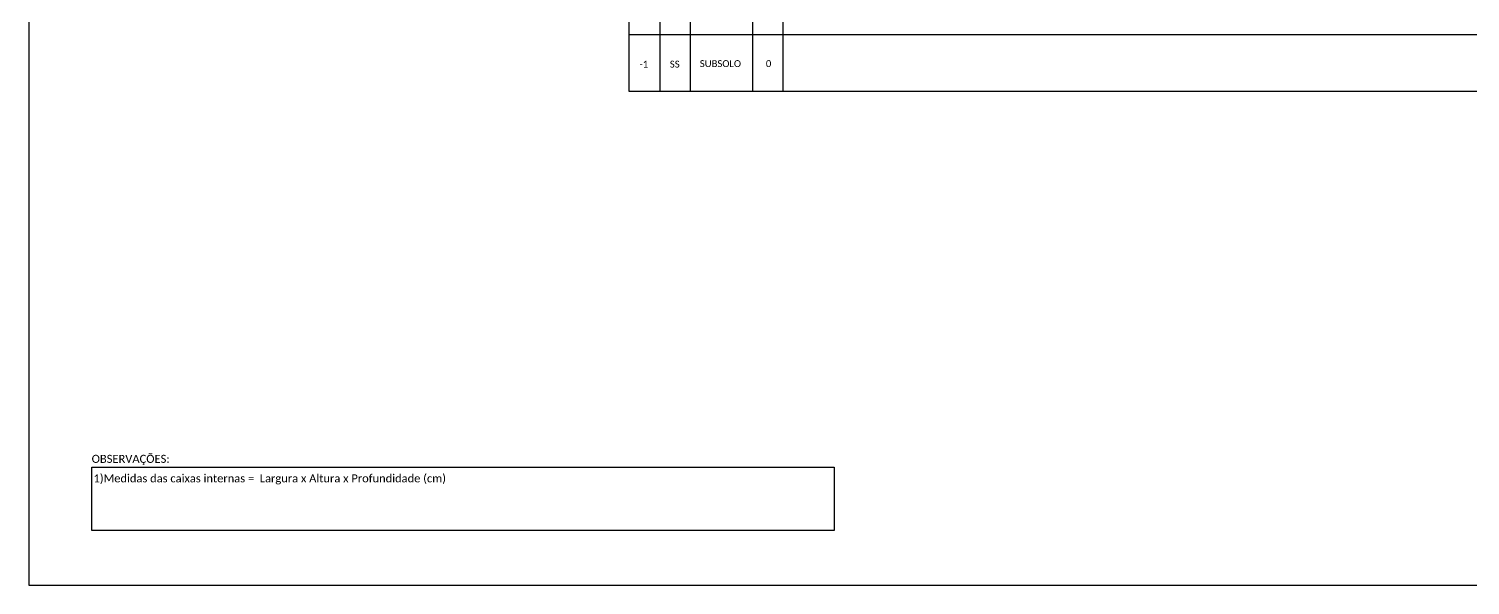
# Model space of a CAD drawing. Extents: x -4 to 1779, y 1 to 598.
# Drawn here: x -4 to 536, y 1 to 210 of the extents above; entities that cross this region are included whole.
import ezdxf
from ezdxf.enums import TextEntityAlignment as Align

# ---------------------------------------------------------------- set-up
doc = ezdxf.new("R2010")
doc.units = 0
doc.styles.add('MtXpl_Calibri', font='calibri.ttf')
doc.styles.add('WMF-Calibri0', font='calibri.ttf')

msp = doc.modelspace()

# ---------------------------------------------------------------- linework, layer by layer
for p, q in [((-3.83, 595.26), (-3.83, 1.26)), ((-3.83, 1.26), (837.17, 1.26))]:
    msp.add_line(p, q)
for points in [[(221.02, 529.67), (221.02, 186.34)], [(244.17, 186.34), (244.17, 529.67)], [(278.89, 186.34), (278.89, 529.67)], [(232.6, 525.55), (232.6, 186.34)], [(267.31, 521.44), (267.31, 186.34)], [(221.02, 207.52), (673.28, 207.52)], [(221.02, 186.34), (673.28, 186.34)]]:
    msp.add_lwpolyline(points)
at = {"color": 0}
msp.add_lwpolyline([(19.73, 45.46), (297.98, 45.46), (297.98, 21.75), (19.73, 21.75)], close=True, dxfattribs=at)

# ---------------------------------------------------------------- texts
at = {"color": 7, "linetype": 'Continuous', "style": 'WMF-Calibri0'}
msp.add_text('SUBSOLO', height=2.575, dxfattribs=at).set_placement((247.62, 195.36))
for s, style, p in [('OBSERVAÇÕES:', 'WMF-Calibri0', (19.71, 47.08)), ('1)Medidas das caixas internas =  Largura x Altura x Profundidade (cm)', 'MtXpl_Calibri', (20.4, 39.78))]:
    msp.add_text(s, height=3, dxfattribs=dict(style=style)).set_placement(p)
at = {"color": 7, "linetype": 'Continuous', "style": 'WMF-Calibri0', "flags": 4}
for tag, p in [('-1', (226.66, 196.45)), ('SS', (238.23, 196.45)), ('0', (273.4, 196.67))]:
    msp.add_attdef(tag, text='XX', height=2.575, dxfattribs=at).set_placement(p, align=Align.MIDDLE_CENTER)

doc.saveas('drawing.dxf')
